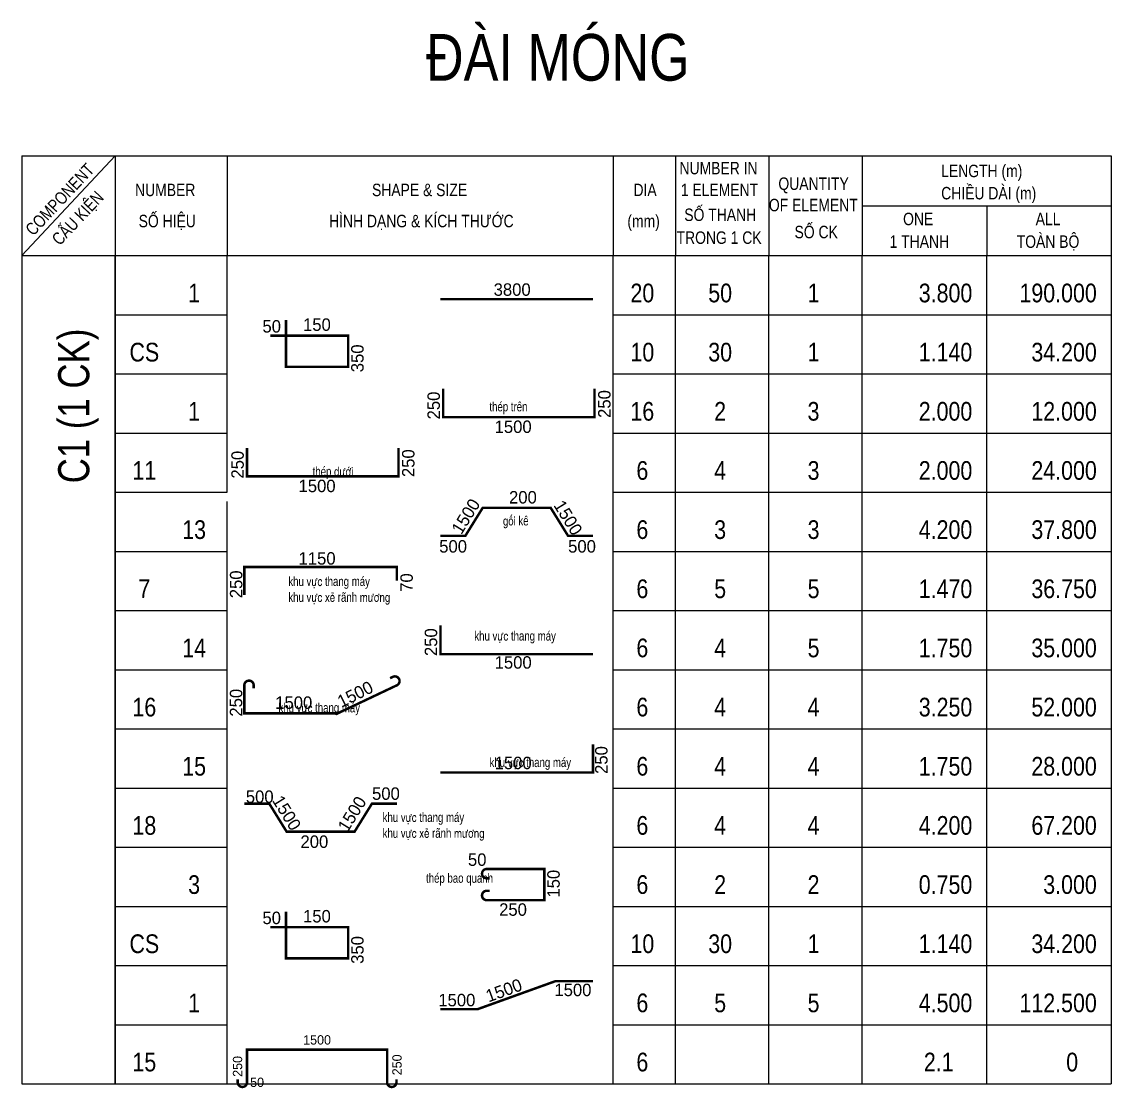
# Model space of a CAD drawing. Header units: millimetres. Extents: x 925681 to 1410834, y 71669 to 296428.
# Drawn here: x 1166183 to 1183683, y 237421 to 254546 of the extents above; entities that cross this region are included whole.
import ezdxf
from ezdxf.enums import TextEntityAlignment as Align

# ---------------------------------------------------------------- set-up
doc = ezdxf.new("R2010")
doc.units = ezdxf.units.MM
doc.header["$LTSCALE"] = 100
for name, color, linetype, lineweight in [('Ap0001_Statistic', 161, 'Continuous', 15), ('Ap0203_T', 243, 'Continuous', 35), ('Ap0310_PSS', 130, 'Continuous', 18), ('Ap0311_H', 8, 'Continuous', 15), ('Ap0314_Kh', 253, 'Continuous', 15), ('Ap0315_FL', 145, 'Continuous', 13)]:
    doc.layers.add(name, color=color, linetype=linetype, lineweight=lineweight)
doc.layers.add('THONGKE', color=161, linetype='Continuous')
doc.styles.add('Ap_text tieu de', font='')
doc.styles.add('Ap_Vni-helve', font='', dxfattribs={"width": 0.8, "height": 1})
doc.styles.add('RomanS', font='1.shx')
doc.styles.add('VN', font='')
doc.styles.get('Ap_text tieu de').set_extended_font_data('VNI-Helve-Condense')
doc.styles.get('Ap_Vni-helve').set_extended_font_data('VNI-Helve')
doc.styles.get('VN').set_extended_font_data('VNI-Helve-Condense')

# ---------------------------------------------------------------- blocks, each defined once
blk = doc.blocks.new('TENCOT')
at = {"layer": 'THONGKE', "color": 2, "style": 'Ap_Vni-helve', "width": 0.8, "flags": 8}
blk.add_attdef('TEXTCOLUMN', text='', height=500, rotation=90, dxfattribs=at).set_placement((4465, -1423), align=Align.CENTER)
blk = doc.blocks.new('*U974')
at = {"const_width": 40}
blk.add_lwpolyline([(6725, -700), (9175, -700)], dxfattribs=at)
at = {"layer": 'Ap0310_PSS'}
for p, q in [((0, 0), (0, -950)), ((1500, -950), (1500, 0)), ((1500, 0), (1500, -950)), ((3300, -950), (3300, 0)), ((9500, -950), (9500, 0)), ((10500, -950), (10500, 0)), ((12000, -950), (12000, 0)), ((13500, -950), (13500, 0)), ((15500, -950), (15500, 0)), ((17500, 0), (17500, -950))]:
    blk.add_line(p, q, dxfattribs=at)
at = {"layer": 'Ap0311_H'}
for p, q in [((1500, -950), (3300, -950)), ((9500, -950), (17500, -950))]:
    blk.add_line(p, q, dxfattribs=at)
at = {"style": 'VN'}
blk.add_attdef('SHT', text='', height=300, dxfattribs=at).set_placement((2768, -750), align=Align.CENTER)
at = {"style": 'RomanS', "flags": 8}
blk.add_attdef('D1', text='', height=200, rotation=360, dxfattribs=at).set_placement((7877, -545), align=Align.MIDDLE)
at = {"style": 'VN', "flags": 8}
for tag, p in [('PHI', (9968, -750)), ('SOTHANH', (11218, -750)), ('TST', (12718, -750))]:
    blk.add_attdef(tag, text='', height=300, dxfattribs=at).set_placement(p, align=Align.CENTER)
for tag, p in [('L', (15268, -750)), ('LTONG', (17268, -750))]:
    blk.add_attdef(tag, text='', height=300, dxfattribs=at).set_placement(p, align=Align.RIGHT)
blk = doc.blocks.new('*U999')
at = {"const_width": 40}
blk.add_lwpolyline([(3993, -335), (5243, -335), (5243, -835), (4243, -835), (4243, -85)], dxfattribs=at)
at = {"layer": 'Ap0310_PSS'}
for p, q in [((0, 0), (0, -950)), ((1500, -950), (1500, 0)), ((1500, 0), (1500, -950)), ((3300, -950), (3300, 0)), ((9500, -950), (9500, 0)), ((10500, -950), (10500, 0)), ((12000, -950), (12000, 0)), ((13500, -950), (13500, 0)), ((15500, -950), (15500, 0)), ((17500, 0), (17500, -950))]:
    blk.add_line(p, q, dxfattribs=at)
at = {"layer": 'Ap0311_H'}
for p, q in [((1500, -950), (3300, -950)), ((9500, -950), (17500, -950))]:
    blk.add_line(p, q, dxfattribs=at)
at = {"style": 'RomanS'}
blk.add_attdef('M', text='', height=200, dxfattribs=at).set_placement((4163, -285), align=Align.RIGHT)
blk.add_attdef('D1', text='', height=200, dxfattribs=at).set_placement((4741, -158), align=Align.MIDDLE)
at = {"style": 'VN'}
blk.add_attdef('SHT', text='', height=300, dxfattribs=at).set_placement((1968, -750), align=Align.CENTER)
at = {"style": 'VN', "flags": 8}
for tag, p in [('PHI', (9968, -750)), ('SOTHANH', (11218, -750)), ('TST', (12718, -750))]:
    blk.add_attdef(tag, text='', height=300, dxfattribs=at).set_placement(p, align=Align.CENTER)
for tag, p in [('L', (15268, -750)), ('LTONG', (17268, -750))]:
    blk.add_attdef(tag, text='', height=300, dxfattribs=at).set_placement(p, align=Align.RIGHT)
at = {"style": 'RomanS', "flags": 1}
blk.add_attdef('F2', text='', height=200, rotation=90, dxfattribs=at).set_placement((4099, -714), align=Align.MIDDLE)
at = {"style": 'RomanS'}
blk.add_attdef('D2', text='', height=200, rotation=90, dxfattribs=at).set_placement((5391, -700), align=Align.MIDDLE)
blk = doc.blocks.new('*U985')
at = {"const_width": 40}
blk.add_lwpolyline([(3618, -237), (3618, -694), (6050, -694), (6050, -237)], dxfattribs=at)
at = {"layer": 'Ap0310_PSS'}
for p, q in [((0, 0), (0, -950)), ((1500, -950), (1500, 0)), ((1500, 0), (1500, -950)), ((3300, -950), (3300, 0)), ((9500, -950), (9500, 0)), ((10500, -950), (10500, 0)), ((12000, -950), (12000, 0)), ((13500, -950), (13500, 0)), ((15500, -950), (15500, 0)), ((17500, 0), (17500, -950))]:
    blk.add_line(p, q, dxfattribs=at)
at = {"layer": 'Ap0311_H'}
for p, q in [((1500, -950), (3300, -950)), ((9500, -950), (17500, -950))]:
    blk.add_line(p, q, dxfattribs=at)
at = {"style": 'RomanS'}
for tag, p in [('D1', (3466, -507)), ('D3', (6208, -483))]:
    blk.add_attdef(tag, text='', height=200, rotation=90, dxfattribs=at).set_placement(p, align=Align.MIDDLE)
at = {"style": 'VN'}
blk.add_attdef('SHT', text='', height=300, dxfattribs=at).set_placement((1968, -750), align=Align.CENTER)
at = {"style": 'VN', "flags": 8}
for tag, p in [('PHI', (9968, -750)), ('SOTHANH', (11218, -750)), ('TST', (12718, -750))]:
    blk.add_attdef(tag, text='', height=300, dxfattribs=at).set_placement(p, align=Align.CENTER)
for tag, p in [('L', (15268, -750)), ('LTONG', (17268, -750))]:
    blk.add_attdef(tag, text='', height=300, dxfattribs=at).set_placement(p, align=Align.RIGHT)
at = {"style": 'RomanS'}
blk.add_attdef('D2', text='', height=200, dxfattribs=at).set_placement((4743, -848), align=Align.MIDDLE)
blk = doc.blocks.new('*U1010')
at = {"const_width": 40}
blk.add_lwpolyline([(6725, -700), (7125, -700), (7404, -250), (8496, -250), (8775, -700), (9175, -700)], dxfattribs=at)
at = {"layer": 'Ap0310_PSS'}
for p, q in [((0, 0), (0, -950)), ((1500, -950), (1500, 0)), ((1500, 0), (1500, -950)), ((9500, -950), (9500, 0)), ((10500, -950), (10500, 0)), ((12000, -950), (12000, 0)), ((13500, -950), (13500, 0)), ((15500, -950), (15500, 0)), ((17500, 0), (17500, -950)), ((3300, -950), (3300, -150))]:
    blk.add_line(p, q, dxfattribs=at)
at = {"layer": 'Ap0311_H'}
for p, q in [((1500, -950), (3300, -950)), ((9500, -950), (17500, -950))]:
    blk.add_line(p, q, dxfattribs=at)
at = {"style": 'RomanS'}
for tag, p in [('D3', (8050, -81)), ('D1', (6929, -869)), ('D5', (8999, -869))]:
    blk.add_attdef(tag, text='', height=200, dxfattribs=at).set_placement(p, align=Align.MIDDLE)
for tag, rotation, p in [('D2', 58.1858, (7132, -386)), ('D4', 301.8142, (8776, -408))]:
    blk.add_attdef(tag, text='', height=200, rotation=rotation, dxfattribs=at).set_placement(p, align=Align.MIDDLE)
at = {"style": 'VN'}
blk.add_attdef('SHT', text='', height=300, dxfattribs=at).set_placement((2768, -750), align=Align.CENTER)
at = {"style": 'VN', "flags": 8}
for tag, p in [('PHI', (9968, -750)), ('SOTHANH', (11218, -750)), ('TST', (12718, -750))]:
    blk.add_attdef(tag, text='', height=300, dxfattribs=at).set_placement(p, align=Align.CENTER)
for tag, p in [('L', (15268, -750)), ('LTONG', (17268, -750))]:
    blk.add_attdef(tag, text='', height=300, dxfattribs=at).set_placement(p, align=Align.RIGHT)
blk = doc.blocks.new('*U990')
at = {"const_width": 40}
blk.add_lwpolyline([(6025, -469), (6025, -250), (3575, -250), (3575, -700)], dxfattribs=at)
at = {"layer": 'Ap0310_PSS'}
for p, q in [((0, 0), (0, -950)), ((1500, -950), (1500, 0)), ((1500, 0), (1500, -950)), ((3300, -950), (3300, 0)), ((9500, -950), (9500, 0)), ((10500, -950), (10500, 0)), ((12000, -950), (12000, 0)), ((13500, -950), (13500, 0)), ((15500, -950), (15500, 0)), ((17500, 0), (17500, -950))]:
    blk.add_line(p, q, dxfattribs=at)
at = {"layer": 'Ap0311_H'}
for p, q in [((1500, -950), (3300, -950)), ((9500, -950), (17500, -950))]:
    blk.add_line(p, q, dxfattribs=at)
at = {"style": 'RomanS'}
blk.add_attdef('D2', text='', height=200, dxfattribs=at).set_placement((4743, -112), align=Align.MIDDLE)
for tag, p in [('D3', (6181, -500)), ('D1', (3443, -529))]:
    blk.add_attdef(tag, text='', height=200, rotation=90, dxfattribs=at).set_placement(p, align=Align.MIDDLE)
at = {"style": 'VN'}
blk.add_attdef('SHT', text='', height=300, dxfattribs=at).set_placement((1968, -750), align=Align.CENTER)
at = {"style": 'VN', "flags": 8}
for tag, p in [('PHI', (9968, -750)), ('SOTHANH', (11218, -750)), ('TST', (12718, -750))]:
    blk.add_attdef(tag, text='', height=300, dxfattribs=at).set_placement(p, align=Align.CENTER)
for tag, p in [('L', (15268, -750)), ('LTONG', (17268, -750))]:
    blk.add_attdef(tag, text='', height=300, dxfattribs=at).set_placement(p, align=Align.RIGHT)
blk = doc.blocks.new('*U977')
at = {"const_width": 40}
blk.add_lwpolyline([(6725, -237), (6725, -700), (9175, -700)], dxfattribs=at)
at = {"layer": 'Ap0310_PSS'}
for p, q in [((0, 0), (0, -950)), ((1500, -950), (1500, 0)), ((1500, 0), (1500, -950)), ((3300, -950), (3300, 0)), ((9500, -950), (9500, 0)), ((10500, -950), (10500, 0)), ((12000, -950), (12000, 0)), ((13500, -950), (13500, 0)), ((15500, -950), (15500, 0)), ((17500, 0), (17500, -950))]:
    blk.add_line(p, q, dxfattribs=at)
at = {"layer": 'Ap0311_H'}
for p, q in [((1500, -950), (3300, -950)), ((9500, -950), (17500, -950))]:
    blk.add_line(p, q, dxfattribs=at)
at = {"style": 'RomanS'}
blk.add_attdef('D1', text='', height=200, rotation=90, dxfattribs=at).set_placement((6572, -507), align=Align.MIDDLE)
at = {"style": 'VN'}
blk.add_attdef('SHT', text='', height=300, dxfattribs=at).set_placement((2768, -750), align=Align.CENTER)
at = {"style": 'VN', "flags": 8}
for tag, p in [('PHI', (9968, -750)), ('SOTHANH', (11218, -750)), ('TST', (12718, -750))]:
    blk.add_attdef(tag, text='', height=300, dxfattribs=at).set_placement(p, align=Align.CENTER)
for tag, p in [('L', (15268, -750)), ('LTONG', (17268, -750))]:
    blk.add_attdef(tag, text='', height=300, dxfattribs=at).set_placement(p, align=Align.RIGHT)
at = {"style": 'RomanS'}
blk.add_attdef('D2', text='', height=200, dxfattribs=at).set_placement((7893, -833), align=Align.MIDDLE)
blk = doc.blocks.new('*U981')
at = {"color": 0, "const_width": 40}
blk.add_lwpolyline([(6725, -700), (9175, -700), (9175, -250)], dxfattribs=at)
at = {"layer": 'Ap0310_PSS'}
for p, q in [((0, 0), (0, -950)), ((1500, -950), (1500, 0)), ((1500, 0), (1500, -950)), ((3300, -950), (3300, 0)), ((9500, -950), (9500, 0)), ((10500, -950), (10500, 0)), ((12000, -950), (12000, 0)), ((13500, -950), (13500, 0)), ((15500, -950), (15500, 0)), ((17500, 0), (17500, -950))]:
    blk.add_line(p, q, dxfattribs=at)
at = {"layer": 'Ap0311_H'}
for p, q in [((1500, -950), (3300, -950)), ((9500, -950), (17500, -950))]:
    blk.add_line(p, q, dxfattribs=at)
at = {"color": 0, "style": 'RomanS'}
blk.add_attdef('D2', text='', height=200, rotation=90, dxfattribs=at).set_placement((9309, -500), align=Align.MIDDLE)
at = {"style": 'VN'}
blk.add_attdef('SHT', text='', height=300, dxfattribs=at).set_placement((2768, -750), align=Align.CENTER)
at = {"color": 0, "style": 'RomanS'}
blk.add_attdef('D1', text='', height=200, dxfattribs=at).set_placement((7893, -547), align=Align.MIDDLE)
at = {"style": 'VN', "flags": 8}
for tag, p in [('PHI', (9968, -750)), ('SOTHANH', (11218, -750)), ('TST', (12718, -750))]:
    blk.add_attdef(tag, text='', height=300, dxfattribs=at).set_placement(p, align=Align.CENTER)
for tag, p in [('L', (15268, -750)), ('LTONG', (17268, -750))]:
    blk.add_attdef(tag, text='', height=300, dxfattribs=at).set_placement(p, align=Align.RIGHT)
blk = doc.blocks.new('*U992')
blk.add_lwpolyline([(3725, -300, 40, 40, 0), (3725, -250, 40, 40, 1), (3575, -250, 40, 40, 0), (3575, -700, 40, 40, 0), (5075, -700, 40, 40, 0), (6025, -250, 40, 40, 1), (5961, -114, 40, 40, 0), (5916, -136, 0, 0, 0)], format="xyseb")
at = {"layer": 'Ap0310_PSS'}
for p, q in [((0, 0), (0, -950)), ((1500, -950), (1500, 0)), ((1500, 0), (1500, -950)), ((3300, -950), (3300, 0)), ((9500, -950), (9500, 0)), ((10500, -950), (10500, 0)), ((12000, -950), (12000, 0)), ((13500, -950), (13500, 0)), ((15500, -950), (15500, 0)), ((17500, 0), (17500, -950))]:
    blk.add_line(p, q, dxfattribs=at)
at = {"layer": 'Ap0311_H'}
for p, q in [((1500, -950), (3300, -950)), ((9500, -950), (17500, -950))]:
    blk.add_line(p, q, dxfattribs=at)
at = {"style": 'RomanS'}
for tag, rotation, p in [('D3', 26.5651, (5356, -392)), ('D1', 90, (3442, -530))]:
    blk.add_attdef(tag, text='', height=200, rotation=rotation, dxfattribs=at).set_placement(p, align=Align.MIDDLE)
at = {"style": 'VN'}
blk.add_attdef('SHT', text='', height=300, dxfattribs=at).set_placement((1968, -750), align=Align.CENTER)
at = {"style": 'RomanS'}
blk.add_attdef('D2', text='', height=200, dxfattribs=at).set_placement((4368, -528), align=Align.MIDDLE)
at = {"style": 'VN', "flags": 8}
for tag, p in [('PHI', (9968, -750)), ('SOTHANH', (11218, -750)), ('TST', (12718, -750))]:
    blk.add_attdef(tag, text='', height=300, dxfattribs=at).set_placement(p, align=Align.CENTER)
for tag, p in [('L', (15268, -750)), ('LTONG', (17268, -750))]:
    blk.add_attdef(tag, text='', height=300, dxfattribs=at).set_placement(p, align=Align.RIGHT)
blk = doc.blocks.new('*U1011')
at = {"const_width": 40}
blk.add_lwpolyline([(3575, -250), (3975, -250), (4254, -700), (5346, -700), (5625, -250), (6025, -250)], dxfattribs=at)
at = {"layer": 'Ap0310_PSS'}
for p, q in [((0, 0), (0, -950)), ((1500, -950), (1500, 0)), ((1500, 0), (1500, -950)), ((3300, -950), (3300, 0)), ((9500, -950), (9500, 0)), ((10500, -950), (10500, 0)), ((12000, -950), (12000, 0)), ((13500, -950), (13500, 0)), ((15500, -950), (15500, 0)), ((17500, 0), (17500, -950))]:
    blk.add_line(p, q, dxfattribs=at)
at = {"layer": 'Ap0311_H'}
for p, q in [((1500, -950), (3300, -950)), ((9500, -950), (17500, -950))]:
    blk.add_line(p, q, dxfattribs=at)
at = {"style": 'RomanS'}
for tag, p in [('D5', (5849, -89)), ('D1', (3822, -139)), ('D3', (4700, -861))]:
    blk.add_attdef(tag, text='', height=200, dxfattribs=at).set_placement(p, align=Align.MIDDLE)
for tag, rotation, p in [('D2', 301.8142, (4256, -398)), ('D4', 58.1858, (5305, -416))]:
    blk.add_attdef(tag, text='', height=200, rotation=rotation, dxfattribs=at).set_placement(p, align=Align.MIDDLE)
at = {"style": 'VN'}
blk.add_attdef('SHT', text='', height=300, dxfattribs=at).set_placement((1968, -750), align=Align.CENTER)
at = {"style": 'VN', "flags": 8}
for tag, p in [('PHI', (9968, -750)), ('SOTHANH', (11218, -750)), ('TST', (12718, -750))]:
    blk.add_attdef(tag, text='', height=300, dxfattribs=at).set_placement(p, align=Align.CENTER)
for tag, p in [('L', (15268, -750)), ('LTONG', (17268, -750))]:
    blk.add_attdef(tag, text='', height=300, dxfattribs=at).set_placement(p, align=Align.RIGHT)
blk = doc.blocks.new('*U1001')
at = {"const_width": 40}
blk.add_lwpolyline([(7518, -700), (7468, -700, 1), (7468, -850), (8393, -850), (8393, -350), (7468, -350, 1), (7468, -500), (7518, -500)], format="xyb", dxfattribs=at)
at = {"layer": 'Ap0310_PSS'}
for p, q in [((0, 0), (0, -950)), ((1500, -950), (1500, 0)), ((1500, 0), (1500, -950)), ((3300, -950), (3300, 0)), ((9500, -950), (9500, 0)), ((10500, -950), (10500, 0)), ((12000, -950), (12000, 0)), ((13500, -950), (13500, 0)), ((15500, -950), (15500, 0)), ((17500, 0), (17500, -950))]:
    blk.add_line(p, q, dxfattribs=at)
at = {"layer": 'Ap0311_H'}
for p, q in [((1500, -950), (3300, -950)), ((9500, -950), (17500, -950))]:
    blk.add_line(p, q, dxfattribs=at)
at = {"style": 'RomanS'}
blk.add_attdef('M', text='', height=200, dxfattribs=at).set_placement((7464, -300), align=Align.RIGHT)
at = {"style": 'RomanS', "flags": 1}
blk.add_attdef('F1', text='', height=200, dxfattribs=at).set_placement((7891, -202), align=Align.MIDDLE)
at = {"style": 'VN'}
blk.add_attdef('SHT', text='', height=300, dxfattribs=at).set_placement((2768, -750), align=Align.CENTER)
at = {"style": 'RomanS'}
blk.add_attdef('D2', text='', height=200, rotation=90, dxfattribs=at).set_placement((8541, -586), align=Align.MIDDLE)
at = {"style": 'VN', "flags": 8}
for tag, p in [('PHI', (9968, -750)), ('SOTHANH', (11218, -750)), ('TST', (12718, -750))]:
    blk.add_attdef(tag, text='', height=300, dxfattribs=at).set_placement(p, align=Align.CENTER)
for tag, p in [('L', (15268, -750)), ('LTONG', (17268, -750))]:
    blk.add_attdef(tag, text='', height=300, dxfattribs=at).set_placement(p, align=Align.RIGHT)
at = {"style": 'RomanS'}
blk.add_attdef('D1', text='', height=200, dxfattribs=at).set_placement((7891, -1001), align=Align.MIDDLE)
blk = doc.blocks.new('*U1008')
at = {"const_width": 40}
blk.add_lwpolyline([(6725, -700), (7325, -700), (8575, -250), (9175, -250)], dxfattribs=at)
at = {"layer": 'Ap0310_PSS'}
for p, q in [((0, 0), (0, -950)), ((1500, -950), (1500, 0)), ((1500, 0), (1500, -950)), ((3300, -950), (3300, 0)), ((9500, -950), (9500, 0)), ((10500, -950), (10500, 0)), ((12000, -950), (12000, 0)), ((13500, -950), (13500, 0)), ((15500, -950), (15500, 0)), ((17500, 0), (17500, -950))]:
    blk.add_line(p, q, dxfattribs=at)
at = {"layer": 'Ap0311_H'}
for p, q in [((1500, -950), (3300, -950)), ((9500, -950), (17500, -950))]:
    blk.add_line(p, q, dxfattribs=at)
at = {"style": 'RomanS'}
blk.add_attdef('D2', text='', height=200, rotation=19.7989, dxfattribs=at).set_placement((7744, -398), align=Align.MIDDLE)
for tag, p in [('D3', (8853, -392)), ('D1', (6988, -555))]:
    blk.add_attdef(tag, text='', height=200, dxfattribs=at).set_placement(p, align=Align.MIDDLE)
at = {"style": 'VN'}
blk.add_attdef('SHT', text='', height=300, dxfattribs=at).set_placement((2768, -750), align=Align.CENTER)
at = {"style": 'VN', "flags": 8}
for tag, p in [('PHI', (9968, -750)), ('SOTHANH', (11218, -750)), ('TST', (12718, -750))]:
    blk.add_attdef(tag, text='', height=300, dxfattribs=at).set_placement(p, align=Align.CENTER)
for tag, p in [('L', (15268, -750)), ('LTONG', (17268, -750))]:
    blk.add_attdef(tag, text='', height=300, dxfattribs=at).set_placement(p, align=Align.RIGHT)
blk = doc.blocks.new('*U986')
at = {"const_width": 40}
blk.add_lwpolyline([(6768, -237), (6768, -694), (9200, -694), (9200, -237)], dxfattribs=at)
at = {"layer": 'Ap0310_PSS'}
for p, q in [((0, 0), (0, -950)), ((1500, -950), (1500, 0)), ((1500, 0), (1500, -950)), ((3300, -950), (3300, 0)), ((9500, -950), (9500, 0)), ((10500, -950), (10500, 0)), ((12000, -950), (12000, 0)), ((13500, -950), (13500, 0)), ((15500, -950), (15500, 0)), ((17500, 0), (17500, -950))]:
    blk.add_line(p, q, dxfattribs=at)
at = {"layer": 'Ap0311_H'}
for p, q in [((1500, -950), (3300, -950)), ((9500, -950), (17500, -950))]:
    blk.add_line(p, q, dxfattribs=at)
at = {"style": 'RomanS'}
for tag, p in [('D1', (6616, -507)), ('D3', (9358, -483))]:
    blk.add_attdef(tag, text='', height=200, rotation=90, dxfattribs=at).set_placement(p, align=Align.MIDDLE)
at = {"style": 'VN'}
blk.add_attdef('SHT', text='', height=300, dxfattribs=at).set_placement((2768, -750), align=Align.CENTER)
at = {"style": 'VN', "flags": 8}
for tag, p in [('PHI', (9968, -750)), ('SOTHANH', (11218, -750)), ('TST', (12718, -750))]:
    blk.add_attdef(tag, text='', height=300, dxfattribs=at).set_placement(p, align=Align.CENTER)
for tag, p in [('L', (15268, -750)), ('LTONG', (17268, -750))]:
    blk.add_attdef(tag, text='', height=300, dxfattribs=at).set_placement(p, align=Align.RIGHT)
at = {"style": 'RomanS'}
blk.add_attdef('D2', text='', height=200, dxfattribs=at).set_placement((7893, -848), align=Align.MIDDLE)
blk = doc.blocks.new('*U48')
at = {"const_width": 40}
blk.add_lwpolyline([(-1275, -275), (-1275, -325, 1), (-1125, -325), (-1125, 200), (1125, 200), (1125, -325, 1), (1275, -325), (1275, -275)], format="xyb", dxfattribs=at)
at = {"layer": 'Ap0310_PSS'}
for p, q in [((-4743, 600), (-4743, -350)), ((-3243, -350), (-3243, 600)), ((-3243, 600), (-3243, -350)), ((-1443, -350), (-1443, 600)), ((4757, -350), (4757, 600)), ((5757, -350), (5757, 600)), ((7257, -350), (7257, 600)), ((8757, -350), (8757, 600)), ((10757, -350), (10757, 600)), ((12757, 600), (12757, -350))]:
    blk.add_line(p, q, dxfattribs=at)
at = {"layer": 'Ap0311_H'}
for p, q in [((-3243, -350), (-1443, -350)), ((4757, -350), (12757, -350))]:
    blk.add_line(p, q, dxfattribs=at)
at = {"style": 'RomanS', "flags": 8}
blk.add_attdef('D2', text='', height=150, dxfattribs=at).set_placement((0, 356), align=Align.MIDDLE)
at = {"style": 'VN'}
blk.add_attdef('SHT', text='', height=300, dxfattribs=at).set_placement((-2775, -150), align=Align.CENTER)
at = {"style": 'RomanS', "flags": 8}
for tag, p in [('D1', (-1278, -70)), ('D3', (1283, -45))]:
    blk.add_attdef(tag, text='', height=150, rotation=90, dxfattribs=at).set_placement(p, align=Align.MIDDLE)
at = {"style": 'VN'}
for tag, flags, p in [('PHIA', 1, (1925, -150)), ('PHI', 8, (5225, -150)), ('SOTHANH', 8, (6475, -150)), ('TST', 8, (7975, -150))]:
    blk.add_attdef(tag, text='', height=300, dxfattribs=dict(at, flags=flags)).set_placement(p, align=Align.CENTER)
at = {"style": 'VN', "flags": 8}
for tag, p in [('L', (10225, -150)), ('LTONG', (12225, -150))]:
    blk.add_attdef(tag, text='', height=300, dxfattribs=at).set_placement(p, align=Align.RIGHT)
at = {"style": 'RomanS'}
for tag, p, flags in [('M', (-1075, -400), 8), ('M2', (727, -400), 9)]:
    blk.add_attdef(tag, p, '', height=150, dxfattribs=dict(at, flags=flags))
blk = doc.blocks.new('COC')
at = {"layer": 'Ap0310_PSS'}
for p, q in [((0, 1600), (17500, 1600)), ((0, 1600), (0, 0)), ((1500, 1600), (1500, 0)), ((3300, 1600), (3300, 0)), ((9500, 1600), (9500, 0)), ((10500, 1600), (10500, 0)), ((12000, 1600), (12000, 0)), ((13500, 1600), (13500, 0)), ((17500, 1600), (17500, 0)), ((13500, 800), (17500, 800)), ((15500, 800), (15500, 0)), ((0, 0), (17500, 0))]:
    blk.add_line(p, q, dxfattribs=at)
at = {"layer": 'Ap0315_FL'}
blk.add_line((1500, 1600), (0, 0), dxfattribs=at)
at = {"layer": 'Ap0203_T', "style": 'Ap_Vni-helve', "width": 0.8}
for s, p in [('COMPONENT', (186, 305)), ('CAÁU KIEÄN', (610, 149))]:
    blk.add_text(s, height=200, rotation=46.8476, dxfattribs=at).set_placement(p)
for s, p in [('NUMBER IN ', (10565, 1305)), ('LENGTH (m)', (14769, 1260)), ('QUANTITY', (12154, 1055)), ('NUMBER', (1820, 955)), ('SHAPE & SIZE', (5626, 955)), ('DIA', (9826, 955)), (' 1 ELEMENT', (10524, 955)), ('CHIEÀU DAØI (m)', (14769, 903)), (' OF ELEMENT', (11939, 712)), ('SOÁ HIEÄU', (1877, 455)), ('HÌNH DAÏNG & KÍCH THÖÔÙC', (4936, 455)), ('SOÁ THANH ', (10642, 556)), ('(mm)', (9728, 455)), ('SOÁ CK', (12413, 279)), ('ONE', (14157, 489)), ('ALL', (16287, 489)), (' TRONG 1 CK ', (10456, 189)), ('TOAØN BOÄ', (15982, 125)), ('1 THANH', (13940, 125))]:
    blk.add_text(s, height=200, dxfattribs=at).set_placement(p)

msp = doc.modelspace()

# ---------------------------------------------------------------- linework, layer by layer
at = {"layer": 'Ap0310_PSS'}
msp.add_line((1166182.5, 237491.4), (1183682.5, 237491.4), dxfattribs=at)

# ---------------------------------------------------------------- block references
at = {"color": 3, "lineweight": 80}
ref = msp.add_blockref('TENCOT', (1162801.2, 249800.8), dxfattribs=at)
ref.add_attrib('TEXTCOLUMN', 'C1 (1 CK)', dxfattribs={"layer": 'THONGKE', "color": 2, "height": 500, "rotation": 90, "style": 'Ap_Vni-helve', "width": 0.8}).set_placement((1167266.5, 248377.3), align=Align.CENTER)
at = {"layer": 'Ap0001_Statistic', "lineweight": 80}
ref = msp.add_blockref('*U974', (1166182.5, 250791.4), dxfattribs=at)
ref.add_attrib('D1', '3800', dxfattribs={"layer": '0', "height": 200, "rotation": 360, "style": 'RomanS'}).set_placement((1174059.7, 250246.2), align=Align.MIDDLE)
ref.add_attrib('SHT', '1', dxfattribs={"layer": '0', "height": 300, "style": 'VN'}).set_placement((1168951, 250041.4), align=Align.CENTER)
ref.add_attrib('SOTHANH', '50', dxfattribs={"layer": '0', "height": 300, "style": 'VN'}).set_placement((1177401, 250041.4), align=Align.CENTER)
ref.add_attrib('PHI', '20', dxfattribs={"layer": '0', "height": 300, "style": 'VN'}).set_placement((1176151, 250041.4), align=Align.CENTER)
ref.add_attrib('TST', '1', dxfattribs={"layer": '0', "height": 300, "style": 'VN'}).set_placement((1178901, 250041.4), align=Align.CENTER)
ref.add_attrib('L', '3.800', dxfattribs={"layer": '0', "height": 300, "style": 'VN'}).set_placement((1181451, 250041.4), align=Align.RIGHT)
ref.add_attrib('LTONG', '190.000', dxfattribs={"layer": '0', "height": 300, "style": 'VN'}).set_placement((1183451, 250041.4), align=Align.RIGHT)
ref = msp.add_blockref('*U999', (1166182.5, 249841.4), dxfattribs=at)
ref.add_attrib('D1', '150', dxfattribs={"layer": '0', "height": 200, "style": 'RomanS'}).set_placement((1170923.4, 249683.2), align=Align.MIDDLE)
ref.add_attrib('D2', '350', dxfattribs={"layer": '0', "height": 200, "rotation": 90, "style": 'RomanS'}).set_placement((1171573.6, 249141.7), align=Align.MIDDLE)
ref.add_attrib('M', '50', dxfattribs={"layer": '0', "height": 200, "style": 'RomanS'}).set_placement((1170346, 249556.4), align=Align.RIGHT)
ref.add_attrib('SHT', 'CS', dxfattribs={"layer": '0', "height": 300, "style": 'VN'}).set_placement((1168151, 249091.4), align=Align.CENTER)
ref.add_attrib('SOTHANH', '30', dxfattribs={"layer": '0', "height": 300, "style": 'VN'}).set_placement((1177401, 249091.4), align=Align.CENTER)
ref.add_attrib('PHI', '10', dxfattribs={"layer": '0', "height": 300, "style": 'VN'}).set_placement((1176151, 249091.4), align=Align.CENTER)
ref.add_attrib('TST', '1', dxfattribs={"layer": '0', "height": 300, "style": 'VN'}).set_placement((1178901, 249091.4), align=Align.CENTER)
ref.add_attrib('L', '1.140', dxfattribs={"layer": '0', "height": 300, "style": 'VN'}).set_placement((1181451, 249091.4), align=Align.RIGHT)
ref.add_attrib('LTONG', '34.200', dxfattribs={"layer": '0', "height": 300, "style": 'VN'}).set_placement((1183451, 249091.4), align=Align.RIGHT)
msp.add_blockref('*U986', (1166182.5, 248891.4), dxfattribs=at).add_auto_attribs({'D1': '250', 'D2': '1500', 'D3': '250', 'SHT': '1', 'SOTHANH': '2', 'PHI': '16', 'TST': '3', 'L': '2.000', 'LTONG': '12.000'})
ref = msp.add_blockref('*U985', (1166182.5, 247941.4), dxfattribs=at)
ref.add_attrib('D1', '250', dxfattribs={"layer": '0', "height": 200, "rotation": 90, "style": 'RomanS', "flags": 8}).set_placement((1169648.3, 247434), align=Align.MIDDLE)
ref.add_attrib('D2', '1500', dxfattribs={"layer": '0', "height": 200, "style": 'RomanS', "flags": 8}).set_placement((1170926, 247093.1), align=Align.MIDDLE)
ref.add_attrib('D3', '250', dxfattribs={"layer": '0', "height": 200, "rotation": 90, "style": 'RomanS', "flags": 8}).set_placement((1172390.7, 247458.2), align=Align.MIDDLE)
ref.add_attrib('SHT', '11', dxfattribs={"layer": '0', "height": 300, "style": 'VN'}).set_placement((1168151, 247191.4), align=Align.CENTER)
ref.add_attrib('SOTHANH', '4', dxfattribs={"layer": '0', "height": 300, "style": 'VN', "flags": 8}).set_placement((1177401, 247191.4), align=Align.CENTER)
ref.add_attrib('PHI', '6', dxfattribs={"layer": '0', "height": 300, "style": 'VN', "flags": 8}).set_placement((1176151, 247191.4), align=Align.CENTER)
ref.add_attrib('TST', '3', dxfattribs={"layer": '0', "height": 300, "style": 'VN', "flags": 8}).set_placement((1178901, 247191.4), align=Align.CENTER)
ref.add_attrib('L', '2.000', dxfattribs={"layer": '0', "height": 300, "style": 'VN', "flags": 8}).set_placement((1181451, 247191.4), align=Align.RIGHT)
ref.add_attrib('LTONG', '24.000', dxfattribs={"layer": '0', "height": 300, "style": 'VN', "flags": 8}).set_placement((1183451, 247191.4), align=Align.RIGHT)
ref = msp.add_blockref('*U1010', (1166182.5, 246991.4), dxfattribs=at)
ref.add_attrib('D1', '500', dxfattribs={"layer": '0', "height": 200, "style": 'RomanS', "flags": 8}).set_placement((1173111.2, 246122.5), align=Align.MIDDLE)
ref.add_attrib('D2', '1500', dxfattribs={"layer": '0', "height": 200, "rotation": 58.18576, "style": 'RomanS', "flags": 8}).set_placement((1173315, 246605.2), align=Align.MIDDLE)
ref.add_attrib('D3', '200', dxfattribs={"layer": '0', "height": 200, "style": 'RomanS', "flags": 8}).set_placement((1174232.5, 246910.8), align=Align.MIDDLE)
ref.add_attrib('D4', '1500', dxfattribs={"layer": '0', "height": 200, "rotation": 301.81424, "style": 'RomanS', "flags": 8}).set_placement((1174958.9, 246583.1), align=Align.MIDDLE)
ref.add_attrib('D5', '500', dxfattribs={"layer": '0', "height": 200, "style": 'RomanS', "flags": 8}).set_placement((1175181.8, 246122.5), align=Align.MIDDLE)
ref.add_attrib('SHT', '13', dxfattribs={"layer": '0', "height": 300, "style": 'VN'}).set_placement((1168951, 246241.4), align=Align.CENTER)
ref.add_attrib('SOTHANH', '3', dxfattribs={"layer": '0', "height": 300, "style": 'VN', "flags": 8}).set_placement((1177401, 246241.4), align=Align.CENTER)
ref.add_attrib('PHI', '6', dxfattribs={"layer": '0', "height": 300, "style": 'VN', "flags": 8}).set_placement((1176151, 246241.4), align=Align.CENTER)
ref.add_attrib('TST', '3', dxfattribs={"layer": '0', "height": 300, "style": 'VN', "flags": 8}).set_placement((1178901, 246241.4), align=Align.CENTER)
ref.add_attrib('L', '4.200', dxfattribs={"layer": '0', "height": 300, "style": 'VN', "flags": 8}).set_placement((1181451, 246241.4), align=Align.RIGHT)
ref.add_attrib('LTONG', '37.800', dxfattribs={"layer": '0', "height": 300, "style": 'VN', "flags": 8}).set_placement((1183451, 246241.4), align=Align.RIGHT)
ref = msp.add_blockref('*U990', (1166182.5, 246041.4), dxfattribs=at)
ref.add_attrib('D1', '250', dxfattribs={"layer": '0', "height": 200, "rotation": 90, "style": 'RomanS', "flags": 8}).set_placement((1169625.5, 245512.8), align=Align.MIDDLE)
ref.add_attrib('D2', '1150', dxfattribs={"layer": '0', "height": 200, "style": 'RomanS', "flags": 8}).set_placement((1170926, 245929.3), align=Align.MIDDLE)
ref.add_attrib('D3', '70', dxfattribs={"layer": '0', "height": 200, "rotation": 90, "style": 'RomanS', "flags": 8}).set_placement((1172363.6, 245541.4), align=Align.MIDDLE)
ref.add_attrib('SHT', '7', dxfattribs={"layer": '0', "height": 300, "style": 'VN'}).set_placement((1168151, 245291.4), align=Align.CENTER)
ref.add_attrib('SOTHANH', '5', dxfattribs={"layer": '0', "height": 300, "style": 'VN', "flags": 8}).set_placement((1177401, 245291.4), align=Align.CENTER)
ref.add_attrib('PHI', '6', dxfattribs={"layer": '0', "height": 300, "style": 'VN', "flags": 8}).set_placement((1176151, 245291.4), align=Align.CENTER)
ref.add_attrib('TST', '5', dxfattribs={"layer": '0', "height": 300, "style": 'VN', "flags": 8}).set_placement((1178901, 245291.4), align=Align.CENTER)
ref.add_attrib('L', '1.470', dxfattribs={"layer": '0', "height": 300, "style": 'VN', "flags": 8}).set_placement((1181451, 245291.4), align=Align.RIGHT)
ref.add_attrib('LTONG', '36.750', dxfattribs={"layer": '0', "height": 300, "style": 'VN', "flags": 8}).set_placement((1183451, 245291.4), align=Align.RIGHT)
ref = msp.add_blockref('*U977', (1166182.5, 245091.4), dxfattribs=at)
ref.add_attrib('D1', '250', dxfattribs={"layer": '0', "height": 200, "rotation": 90, "style": 'RomanS', "flags": 8}).set_placement((1172754.8, 244584), align=Align.MIDDLE)
ref.add_attrib('D2', '1500', dxfattribs={"layer": '0', "height": 200, "style": 'RomanS', "flags": 8}).set_placement((1174076, 244258.6), align=Align.MIDDLE)
ref.add_attrib('SHT', '14', dxfattribs={"layer": '0', "height": 300, "style": 'VN'}).set_placement((1168951, 244341.4), align=Align.CENTER)
ref.add_attrib('SOTHANH', '4', dxfattribs={"layer": '0', "height": 300, "style": 'VN', "flags": 8}).set_placement((1177401, 244341.4), align=Align.CENTER)
ref.add_attrib('PHI', '6', dxfattribs={"layer": '0', "height": 300, "style": 'VN', "flags": 8}).set_placement((1176151, 244341.4), align=Align.CENTER)
ref.add_attrib('TST', '5', dxfattribs={"layer": '0', "height": 300, "style": 'VN', "flags": 8}).set_placement((1178901, 244341.4), align=Align.CENTER)
ref.add_attrib('L', '1.750', dxfattribs={"layer": '0', "height": 300, "style": 'VN', "flags": 8}).set_placement((1181451, 244341.4), align=Align.RIGHT)
ref.add_attrib('LTONG', '35.000', dxfattribs={"layer": '0', "height": 300, "style": 'VN', "flags": 8}).set_placement((1183451, 244341.4), align=Align.RIGHT)
ref = msp.add_blockref('*U992', (1166182.5, 244141.4), dxfattribs=at)
ref.add_attrib('D1', '250', dxfattribs={"layer": '0', "height": 200, "rotation": 90, "style": 'RomanS', "flags": 8}).set_placement((1169624.1, 243611.4), align=Align.MIDDLE)
ref.add_attrib('D2', '1500', dxfattribs={"layer": '0', "height": 200, "style": 'RomanS', "flags": 8}).set_placement((1170551, 243613.5), align=Align.MIDDLE)
ref.add_attrib('D3', '1500', dxfattribs={"layer": '0', "height": 200, "rotation": 26.56505, "style": 'RomanS', "flags": 8}).set_placement((1171538.1, 243748.9), align=Align.MIDDLE)
ref.add_attrib('SHT', '16', dxfattribs={"layer": '0', "height": 300, "style": 'VN'}).set_placement((1168151, 243391.4), align=Align.CENTER)
ref.add_attrib('SOTHANH', '4', dxfattribs={"layer": '0', "height": 300, "style": 'VN', "flags": 8}).set_placement((1177401, 243391.4), align=Align.CENTER)
ref.add_attrib('PHI', '6', dxfattribs={"layer": '0', "height": 300, "style": 'VN', "flags": 8}).set_placement((1176151, 243391.4), align=Align.CENTER)
ref.add_attrib('TST', '4', dxfattribs={"layer": '0', "height": 300, "style": 'VN', "flags": 8}).set_placement((1178901, 243391.4), align=Align.CENTER)
ref.add_attrib('L', '3.250', dxfattribs={"layer": '0', "height": 300, "style": 'VN', "flags": 8}).set_placement((1181451, 243391.4), align=Align.RIGHT)
ref.add_attrib('LTONG', '52.000', dxfattribs={"layer": '0', "height": 300, "style": 'VN', "flags": 8}).set_placement((1183451, 243391.4), align=Align.RIGHT)
ref = msp.add_blockref('*U981', (1166182.5, 243191.4), dxfattribs=at)
ref.add_attrib('D1', '1500', dxfattribs={"layer": '0', "color": 0, "height": 200, "style": 'RomanS', "flags": 8}).set_placement((1174076, 242644.7), align=Align.MIDDLE)
ref.add_attrib('D2', '250', dxfattribs={"layer": '0', "color": 0, "height": 200, "rotation": 90, "style": 'RomanS', "flags": 8}).set_placement((1175491.8, 242691.4), align=Align.MIDDLE)
ref.add_attrib('SHT', '15', dxfattribs={"layer": '0', "height": 300, "style": 'VN'}).set_placement((1168951, 242441.4), align=Align.CENTER)
ref.add_attrib('SOTHANH', '4', dxfattribs={"layer": '0', "height": 300, "style": 'VN', "flags": 8}).set_placement((1177401, 242441.4), align=Align.CENTER)
ref.add_attrib('PHI', '6', dxfattribs={"layer": '0', "height": 300, "style": 'VN', "flags": 8}).set_placement((1176151, 242441.4), align=Align.CENTER)
ref.add_attrib('TST', '4', dxfattribs={"layer": '0', "height": 300, "style": 'VN', "flags": 8}).set_placement((1178901, 242441.4), align=Align.CENTER)
ref.add_attrib('L', '1.750', dxfattribs={"layer": '0', "height": 300, "style": 'VN', "flags": 8}).set_placement((1181451, 242441.4), align=Align.RIGHT)
ref.add_attrib('LTONG', '28.000', dxfattribs={"layer": '0', "height": 300, "style": 'VN', "flags": 8}).set_placement((1183451, 242441.4), align=Align.RIGHT)
ref = msp.add_blockref('*U1011', (1166182.5, 242241.4), dxfattribs=at)
ref.add_attrib('D1', '500', dxfattribs={"layer": '0', "height": 200, "style": 'RomanS', "flags": 8}).set_placement((1170004.6, 242102.5), align=Align.MIDDLE)
ref.add_attrib('D2', '1500', dxfattribs={"layer": '0', "height": 200, "rotation": 301.81424, "style": 'RomanS', "flags": 8}).set_placement((1170439, 241842.9), align=Align.MIDDLE)
ref.add_attrib('D3', '200', dxfattribs={"layer": '0', "height": 200, "style": 'RomanS', "flags": 8}).set_placement((1170882.5, 241380.8), align=Align.MIDDLE)
ref.add_attrib('D4', '1500', dxfattribs={"layer": '0', "height": 200, "rotation": 58.18576, "style": 'RomanS', "flags": 8}).set_placement((1171487.3, 241825.6), align=Align.MIDDLE)
ref.add_attrib('D5', '500', dxfattribs={"layer": '0', "height": 200, "style": 'RomanS', "flags": 8}).set_placement((1172031.8, 242152.5), align=Align.MIDDLE)
ref.add_attrib('SHT', '18', dxfattribs={"layer": '0', "height": 300, "style": 'VN'}).set_placement((1168151, 241491.4), align=Align.CENTER)
ref.add_attrib('SOTHANH', '4', dxfattribs={"layer": '0', "height": 300, "style": 'VN', "flags": 8}).set_placement((1177401, 241491.4), align=Align.CENTER)
ref.add_attrib('PHI', '6', dxfattribs={"layer": '0', "height": 300, "style": 'VN', "flags": 8}).set_placement((1176151, 241491.4), align=Align.CENTER)
ref.add_attrib('TST', '4', dxfattribs={"layer": '0', "height": 300, "style": 'VN', "flags": 8}).set_placement((1178901, 241491.4), align=Align.CENTER)
ref.add_attrib('L', '4.200', dxfattribs={"layer": '0', "height": 300, "style": 'VN', "flags": 8}).set_placement((1181451, 241491.4), align=Align.RIGHT)
ref.add_attrib('LTONG', '67.200', dxfattribs={"layer": '0', "height": 300, "style": 'VN', "flags": 8}).set_placement((1183451, 241491.4), align=Align.RIGHT)
ref = msp.add_blockref('*U1001', (1166182.5, 241291.4), dxfattribs=at)
ref.add_attrib('D1', '250', dxfattribs={"layer": '0', "height": 200, "style": 'RomanS', "flags": 8}).set_placement((1174073.4, 240290.6), align=Align.MIDDLE)
ref.add_attrib('D2', '150', dxfattribs={"layer": '0', "height": 200, "rotation": 90, "style": 'RomanS', "flags": 8}).set_placement((1174723.6, 240705.2), align=Align.MIDDLE)
ref.add_attrib('M', '50', dxfattribs={"layer": '0', "height": 200, "style": 'RomanS'}).set_placement((1173646.7, 240991.4), align=Align.RIGHT)
ref.add_attrib('SHT', '3', dxfattribs={"layer": '0', "height": 300, "style": 'VN'}).set_placement((1168951, 240541.4), align=Align.CENTER)
ref.add_attrib('SOTHANH', '2', dxfattribs={"layer": '0', "height": 300, "style": 'VN', "flags": 8}).set_placement((1177401, 240541.4), align=Align.CENTER)
ref.add_attrib('PHI', '6', dxfattribs={"layer": '0', "height": 300, "style": 'VN', "flags": 8}).set_placement((1176151, 240541.4), align=Align.CENTER)
ref.add_attrib('TST', '2', dxfattribs={"layer": '0', "height": 300, "style": 'VN', "flags": 8}).set_placement((1178901, 240541.4), align=Align.CENTER)
ref.add_attrib('L', '0.750', dxfattribs={"layer": '0', "height": 300, "style": 'VN', "flags": 8}).set_placement((1181451, 240541.4), align=Align.RIGHT)
ref.add_attrib('LTONG', '3.000', dxfattribs={"layer": '0', "height": 300, "style": 'VN', "flags": 8}).set_placement((1183451, 240541.4), align=Align.RIGHT)
ref = msp.add_blockref('*U999', (1166182.5, 240341.4), dxfattribs=at)
ref.add_attrib('D1', '150', dxfattribs={"layer": '0', "height": 200, "style": 'RomanS'}).set_placement((1170923.4, 240183.2), align=Align.MIDDLE)
ref.add_attrib('D2', '350', dxfattribs={"layer": '0', "height": 200, "rotation": 90, "style": 'RomanS'}).set_placement((1171573.6, 239641.7), align=Align.MIDDLE)
ref.add_attrib('M', '50', dxfattribs={"layer": '0', "height": 200, "style": 'RomanS'}).set_placement((1170346, 240056.4), align=Align.RIGHT)
ref.add_attrib('SHT', 'CS', dxfattribs={"layer": '0', "height": 300, "style": 'VN'}).set_placement((1168151, 239591.4), align=Align.CENTER)
ref.add_attrib('SOTHANH', '30', dxfattribs={"layer": '0', "height": 300, "style": 'VN'}).set_placement((1177401, 239591.4), align=Align.CENTER)
ref.add_attrib('PHI', '10', dxfattribs={"layer": '0', "height": 300, "style": 'VN'}).set_placement((1176151, 239591.4), align=Align.CENTER)
ref.add_attrib('TST', '1', dxfattribs={"layer": '0', "height": 300, "style": 'VN'}).set_placement((1178901, 239591.4), align=Align.CENTER)
ref.add_attrib('L', '1.140', dxfattribs={"layer": '0', "height": 300, "style": 'VN'}).set_placement((1181451, 239591.4), align=Align.RIGHT)
ref.add_attrib('LTONG', '34.200', dxfattribs={"layer": '0', "height": 300, "style": 'VN'}).set_placement((1183451, 239591.4), align=Align.RIGHT)
ref = msp.add_blockref('*U1008', (1166182.5, 239391.4), dxfattribs=at)
ref.add_attrib('D1', '1500', dxfattribs={"layer": '0', "height": 200, "style": 'RomanS', "flags": 8}).set_placement((1173171, 238836.5), align=Align.MIDDLE)
ref.add_attrib('D2', '1500', dxfattribs={"layer": '0', "height": 200, "rotation": 19.79888, "style": 'RomanS', "flags": 8}).set_placement((1173926.2, 238993.2), align=Align.MIDDLE)
ref.add_attrib('D3', '1500', dxfattribs={"layer": '0', "height": 200, "style": 'RomanS', "flags": 8}).set_placement((1175035.8, 238999.6), align=Align.MIDDLE)
ref.add_attrib('SHT', '1', dxfattribs={"layer": '0', "height": 300, "style": 'VN'}).set_placement((1168951, 238641.4), align=Align.CENTER)
ref.add_attrib('SOTHANH', '5', dxfattribs={"layer": '0', "height": 300, "style": 'VN', "flags": 8}).set_placement((1177401, 238641.4), align=Align.CENTER)
ref.add_attrib('PHI', '6', dxfattribs={"layer": '0', "height": 300, "style": 'VN', "flags": 8}).set_placement((1176151, 238641.4), align=Align.CENTER)
ref.add_attrib('TST', '5', dxfattribs={"layer": '0', "height": 300, "style": 'VN', "flags": 8}).set_placement((1178901, 238641.4), align=Align.CENTER)
ref.add_attrib('L', '4.500', dxfattribs={"layer": '0', "height": 300, "style": 'VN', "flags": 8}).set_placement((1181451, 238641.4), align=Align.RIGHT)
ref.add_attrib('LTONG', '112.500', dxfattribs={"layer": '0', "height": 300, "style": 'VN', "flags": 8}).set_placement((1183451, 238641.4), align=Align.RIGHT)
at = {"layer": 'Ap0001_Statistic'}
msp.add_blockref('*U48', (1170926, 237841.4), dxfattribs=at).add_auto_attribs({'SHT': '15', 'PHI': '6', 'L': '2.1', 'LTONG': '0', 'M': '50', 'D3': '250', 'D2': '1500', 'D1': '250'})
at = {"layer": 'Ap0310_PSS'}
msp.add_blockref('COC', (1166182.5, 250791.4), dxfattribs=at)

# ---------------------------------------------------------------- texts
at = {"style": 'Ap_text tieu de', "width": 0.9}
for s, p in [('theùp treân', (1173694.5, 248290.6)), ('theùp döôùi', (1170854.5, 247251.1)), ('goái keâ', (1173911, 246458.9)), ('khu vöïc thang maùy', (1170464.5, 245485.6)), ('khu vöïc xeû raõnh möông', (1170464.5, 245231.6)), ('khu vöïc thang maùy', (1173452, 244609.6)), ('khu vöïc thang maùy', (1170306, 243456.6)), ('khu vöïc thang maùy', (1173696, 242578.6)), ('khu vöïc thang maùy', (1171979, 241696.6)), ('khu vöïc xeû raõnh möông', (1171979, 241442.6)), ('theùp bao quanh', (1172676.5, 240720.6))]:
    msp.add_text(s, height=150, dxfattribs=at).set_placement(p)
at = {"layer": 'Ap0314_Kh', "style": 'Ap_Vni-helve', "width": 0.8}
msp.add_text('ÑAØI MOÙNG', height=750, rotation=360, dxfattribs=at).set_placement((1174793.4, 253600.9), align=Align.CENTER)

doc.saveas('drawing.dxf')
